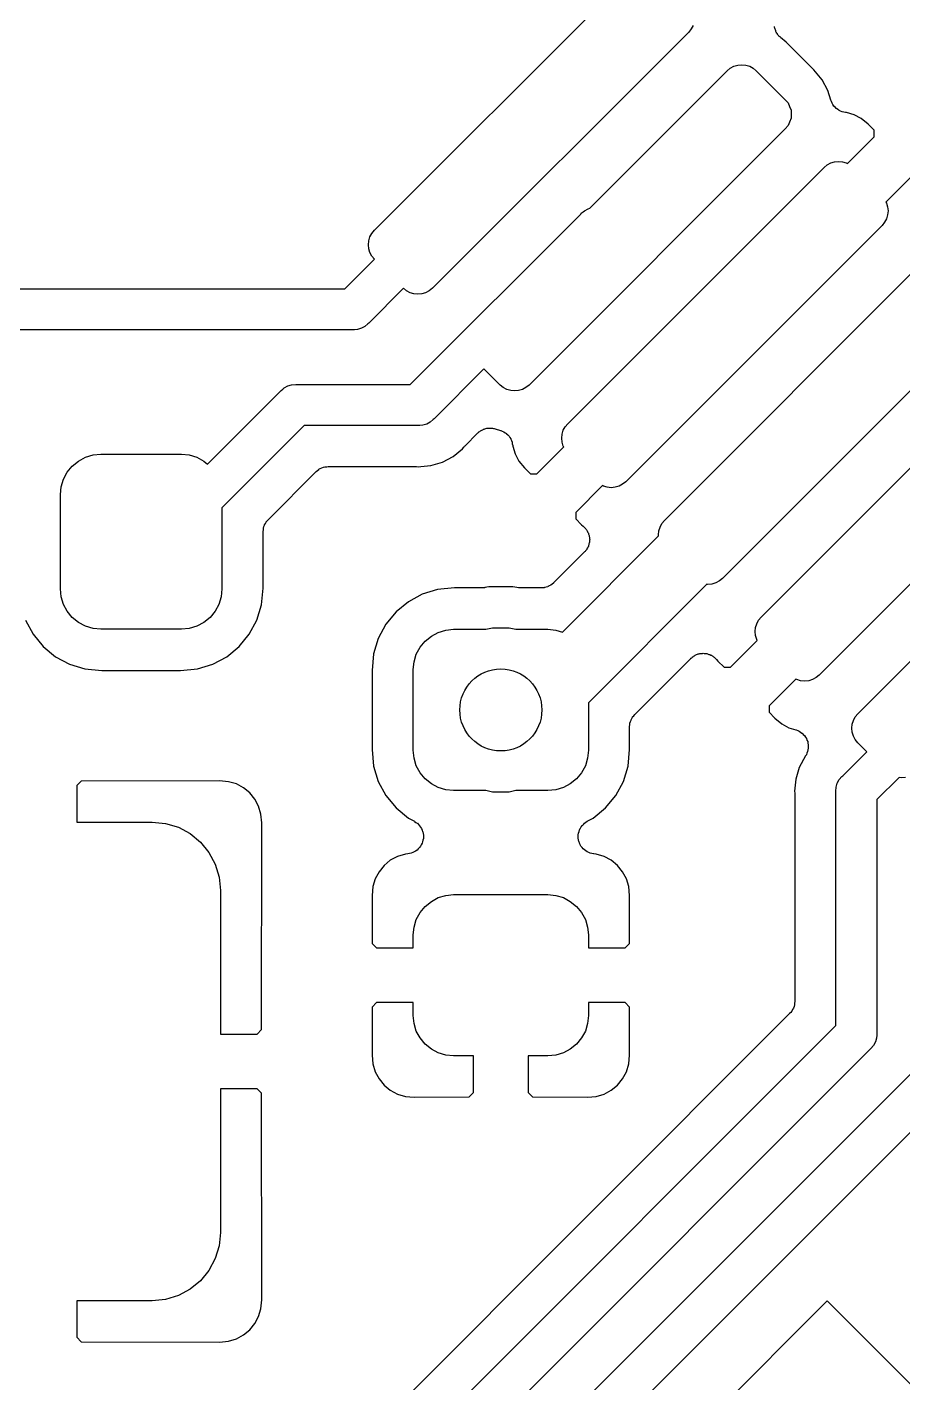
# Model space of a CAD drawing. Extents: x 70 to 232, y -100 to -50.
# Drawn here: x 217.268 to 220.47, y -70.575 to -65.618 of the extents above; entities that cross this region are included whole.
import ezdxf

# ---------------------------------------------------------------- set-up
doc = ezdxf.new("R2010")
doc.units = 0
doc.layers.add('BLACK', color=7, linetype='CONTINUOUS')

msp = doc.modelspace()

# ---------------------------------------------------------------- linework, layer by layer
at = {"layer": 'BLACK', "linetype": 'CONTINUOUS'}
for p, q in [((218.538, -66.3612), (219.475, -65.4243)), ((219.696, -65.625), (219.687, -65.6364)), ((219.703, -65.6121), (219.696, -65.625)), ((220.001, -65.6201), (220.001, -65.6167)), ((220.002, -65.6228), (220.001, -65.6201)), ((220.003, -65.6255), (220.002, -65.6228)), ((220.004, -65.6287), (220.003, -65.6255)), ((220.005, -65.632), (220.004, -65.6287)), ((219.687, -65.6364), (218.75, -66.5733)), ((220.006, -65.6345), (220.005, -65.632)), ((220.007, -65.637), (220.006, -65.6345)), ((220.009, -65.6399), (220.007, -65.637)), ((220.011, -65.6429), (220.009, -65.6399)), ((220.012, -65.6451), (220.011, -65.6429)), ((220.014, -65.6474), (220.012, -65.6451)), ((220.016, -65.6499), (220.014, -65.6474)), ((220.018, -65.6525), (220.016, -65.6499)), ((220.021, -65.6543), (220.018, -65.6525)), ((220.023, -65.6563), (220.021, -65.6543)), ((220.023, -65.6569), (220.023, -65.6563)), ((220.043, -65.6732), (220.023, -65.6569)), ((220.145, -65.7749), (220.043, -65.6732)), ((219.325, -66.2808), (219.828, -65.7778)), ((219.828, -65.7778), (219.839, -65.7685)), ((219.839, -65.7685), (219.852, -65.7616)), ((219.852, -65.7616), (219.866, -65.7573)), ((219.866, -65.7573), (219.881, -65.7559)), ((219.881, -65.7559), (219.896, -65.7573)), ((219.896, -65.7573), (219.91, -65.7616)), ((219.91, -65.7616), (219.923, -65.7685)), ((219.923, -65.7685), (219.934, -65.7778)), ((219.934, -65.7778), (220.04, -65.8839)), ((220.175, -65.8115), (220.145, -65.7749)), ((220.196, -65.8505), (220.175, -65.8115)), ((220.206, -65.8854), (220.196, -65.8505)), ((220.04, -65.8839), (220.05, -65.8952)), ((220.05, -65.8952), (220.056, -65.9082)), ((220.056, -65.9082), (220.061, -65.9223)), ((220.061, -65.9223), (220.062, -65.9369)), ((220.209, -65.8909), (220.206, -65.8854)), ((220.211, -65.8964), (220.209, -65.8909)), ((220.211, -65.8966), (220.211, -65.8964)), ((220.211, -65.8969), (220.211, -65.8966)), ((220.214, -65.9018), (220.211, -65.8969)), ((220.218, -65.9068), (220.214, -65.9018)), ((220.218, -65.907), (220.218, -65.9068)), ((220.218, -65.9072), (220.218, -65.907)), ((220.222, -65.9113), (220.218, -65.9072)), ((220.226, -65.9156), (220.222, -65.9113)), ((220.226, -65.9158), (220.226, -65.9156)), ((220.227, -65.916), (220.226, -65.9158)), ((220.232, -65.9193), (220.227, -65.916)), ((220.236, -65.9226), (220.232, -65.9193)), ((220.237, -65.9227), (220.236, -65.9226)), ((220.237, -65.9229), (220.237, -65.9227)), ((220.242, -65.9252), (220.237, -65.9229)), ((220.248, -65.9275), (220.242, -65.9252)), ((220.248, -65.9276), (220.248, -65.9275)), ((220.248, -65.9277), (220.248, -65.9276)), ((220.254, -65.9288), (220.248, -65.9277)), ((220.26, -65.9301), (220.254, -65.9288)), ((220.056, -65.9656), (220.05, -65.9786)), ((220.061, -65.9515), (220.056, -65.9656)), ((220.062, -65.9369), (220.061, -65.9515)), ((220.261, -65.9302), (220.26, -65.9301)), ((220.264, -65.9305), (220.261, -65.9302)), ((220.261, -65.9302), (220.261, -65.9302)), ((220.261, -65.9302), (220.261, -65.9302)), ((220.261, -65.9302), (220.261, -65.9302)), ((220.292, -65.9391), (220.264, -65.9305)), ((220.318, -65.953), (220.292, -65.9391)), ((220.343, -65.9734), (220.318, -65.953)), ((220.365, -65.9955), (220.343, -65.9734)), ((220.04, -65.9899), (219.103, -66.9269)), ((220.05, -65.9786), (220.04, -65.9899)), ((220.267, -66.1169), (220.365, -66.0191)), ((220.365, -66.0191), (220.365, -65.9955)), ((220.182, -66.1314), (220.193, -66.122)), ((220.193, -66.122), (220.206, -66.1151)), ((220.206, -66.1151), (220.22, -66.1108)), ((220.22, -66.1108), (220.235, -66.1094)), ((220.235, -66.1094), (220.249, -66.1108)), ((220.249, -66.1108), (220.263, -66.1151)), ((220.263, -66.1151), (220.267, -66.1169)), ((219.245, -67.0683), (220.182, -66.1314)), ((220.513, -66.1537), (220.408, -66.2584)), ((220.408, -66.2584), (220.41, -66.2618)), ((220.41, -66.2618), (220.414, -66.2758)), ((220.414, -66.2758), (220.416, -66.2905)), ((218.669, -66.925), (219.292, -66.3019)), ((219.292, -66.3019), (219.294, -66.2991)), ((219.294, -66.2991), (219.301, -66.2939)), ((219.301, -66.2939), (219.306, -66.2897)), ((219.306, -66.2897), (219.319, -66.2827)), ((219.319, -66.2827), (219.325, -66.2808)), ((220.41, -66.3192), (220.403, -66.3321)), ((220.414, -66.3051), (220.41, -66.3192)), ((220.416, -66.2905), (220.414, -66.3051)), ((218.521, -66.3855), (218.528, -66.3725)), ((218.528, -66.3725), (218.538, -66.3612)), ((220.394, -66.3435), (219.457, -67.2804)), ((220.403, -66.3321), (220.394, -66.3435)), ((218.516, -66.4142), (218.517, -66.3996)), ((218.517, -66.4288), (218.516, -66.4142)), ((218.517, -66.3996), (218.521, -66.3855)), ((218.43, -66.575), (218.538, -66.4672)), ((218.521, -66.4429), (218.517, -66.4288)), ((218.528, -66.4559), (218.521, -66.4429)), ((218.538, -66.4672), (218.528, -66.4559)), ((219.598, -67.4218), (220.535, -66.4849)), ((216.404, -66.575), (218.43, -66.575)), ((218.644, -66.5733), (218.517, -66.7004)), ((218.655, -66.5826), (218.644, -66.5733)), ((218.668, -66.5896), (218.655, -66.5826)), ((218.682, -66.5938), (218.668, -66.5896)), ((218.697, -66.5953), (218.682, -66.5938)), ((218.711, -66.5938), (218.697, -66.5953)), ((218.725, -66.5896), (218.711, -66.5938)), ((218.738, -66.5826), (218.725, -66.5896)), ((218.75, -66.5733), (218.738, -66.5826)), ((218.49, -66.7196), (218.476, -66.7239)), ((218.503, -66.7127), (218.49, -66.7196)), ((218.514, -66.7033), (218.503, -66.7127)), ((218.517, -66.7004), (218.514, -66.7033)), ((220.747, -66.6971), (219.81, -67.634)), ((218.457, -66.725), (216.431, -66.725)), ((218.461, -66.7254), (218.457, -66.725)), ((218.465, -66.725), (218.461, -66.7254)), ((218.476, -66.7239), (218.465, -66.725)), ((218.465, -66.725), (218.465, -66.725)), ((218.938, -66.8679), (218.756, -67.0504)), ((218.997, -66.9269), (218.938, -66.8679)), ((219.952, -67.7754), (220.889, -66.8385)), ((217.928, -67.216), (218.194, -66.9496)), ((218.194, -66.9496), (218.197, -66.9467)), ((218.197, -66.9467), (218.203, -66.9417)), ((218.203, -66.9417), (218.208, -66.9373)), ((218.208, -66.9373), (218.221, -66.9304)), ((218.221, -66.9304), (218.235, -66.9261)), ((218.235, -66.9261), (218.25, -66.9246)), ((218.25, -66.9246), (218.254, -66.925)), ((218.254, -66.925), (218.669, -66.925)), ((219.009, -66.9362), (218.997, -66.9269)), ((219.022, -66.9431), (219.009, -66.9362)), ((219.036, -66.9474), (219.022, -66.9431)), ((219.05, -66.9488), (219.036, -66.9474)), ((219.065, -66.9474), (219.05, -66.9488)), ((219.079, -66.9431), (219.065, -66.9474)), ((219.092, -66.9362), (219.079, -66.9431)), ((219.103, -66.9269), (219.092, -66.9362)), ((218.742, -67.0627), (218.729, -67.0696)), ((218.753, -67.0533), (218.742, -67.0627)), ((218.756, -67.0504), (218.753, -67.0533)), ((219.235, -67.0797), (219.245, -67.0683)), ((221.101, -67.0506), (220.164, -67.9875)), ((218.281, -67.075), (217.98, -67.3761)), ((218.696, -67.075), (218.281, -67.075)), ((218.7, -67.0754), (218.696, -67.075)), ((218.704, -67.075), (218.7, -67.0754)), ((218.715, -67.0739), (218.704, -67.075)), ((218.704, -67.075), (218.704, -67.075)), ((218.729, -67.0696), (218.715, -67.0739)), ((218.869, -67.1491), (218.915, -67.1028)), ((218.915, -67.1028), (218.916, -67.1021)), ((218.916, -67.1021), (218.918, -67.1004)), ((218.918, -67.1004), (218.92, -67.0984)), ((218.92, -67.0984), (218.923, -67.0965)), ((218.923, -67.0965), (218.926, -67.0944)), ((218.926, -67.0944), (218.928, -67.0931)), ((218.928, -67.0931), (218.931, -67.0916)), ((218.931, -67.0916), (218.934, -67.0903)), ((218.934, -67.0903), (218.937, -67.0887)), ((218.937, -67.0887), (218.939, -67.0879)), ((218.939, -67.0879), (218.942, -67.0868)), ((218.942, -67.0868), (218.945, -67.0862)), ((218.945, -67.0862), (218.949, -67.0852)), ((218.949, -67.0852), (218.951, -67.085)), ((218.951, -67.085), (218.954, -67.0845)), ((218.954, -67.0845), (218.958, -67.0845)), ((218.958, -67.0845), (218.961, -67.0842)), ((218.961, -67.0842), (218.964, -67.0845)), ((218.964, -67.0845), (218.967, -67.0845)), ((218.967, -67.0845), (218.97, -67.0851)), ((218.97, -67.0851), (218.973, -67.0855)), ((218.973, -67.0855), (218.976, -67.0863)), ((218.976, -67.0863), (218.979, -67.0869)), ((218.979, -67.0869), (218.999, -67.093)), ((218.999, -67.093), (218.999, -67.0931)), ((218.999, -67.0931), (218.999, -67.0931)), ((218.999, -67.0931), (218.999, -67.0931)), ((218.999, -67.0931), (219, -67.0932)), ((219, -67.0932), (219.005, -67.0956)), ((219.005, -67.0956), (219.011, -67.0979)), ((219.011, -67.0979), (219.011, -67.098)), ((219.011, -67.098), (219.011, -67.0981)), ((219.011, -67.0981), (219.016, -67.1015)), ((219.016, -67.1015), (219.021, -67.1048)), ((219.021, -67.1048), (219.021, -67.105)), ((219.021, -67.105), (219.021, -67.1051)), ((219.021, -67.1051), (219.025, -67.1094)), ((219.025, -67.1094), (219.03, -67.1136)), ((219.03, -67.1136), (219.03, -67.1138)), ((219.03, -67.1138), (219.03, -67.114)), ((219.03, -67.114), (219.033, -67.119)), ((219.223, -67.1213), (219.224, -67.1067)), ((219.224, -67.1067), (219.228, -67.0926)), ((219.228, -67.0926), (219.235, -67.0797)), ((218.826, -67.188), (218.86, -67.1599)), ((218.86, -67.1599), (218.865, -67.1537)), ((218.865, -67.1537), (218.866, -67.153)), ((218.866, -67.153), (218.867, -67.1511)), ((218.867, -67.1511), (218.869, -67.1491)), ((219.033, -67.119), (219.036, -67.1239)), ((219.036, -67.1239), (219.036, -67.1241)), ((219.036, -67.1241), (219.037, -67.1244)), ((219.037, -67.1244), (219.039, -67.1298)), ((219.039, -67.1298), (219.041, -67.1353)), ((219.041, -67.1353), (219.041, -67.1356)), ((219.041, -67.1356), (219.041, -67.1359)), ((219.041, -67.1359), (219.042, -67.1417)), ((219.042, -67.1417), (219.044, -67.1475)), ((219.044, -67.1475), (219.044, -67.1507)), ((219.044, -67.1507), (219.052, -67.179)), ((219.132, -67.2513), (219.23, -67.1534)), ((219.224, -67.136), (219.223, -67.1213)), ((219.228, -67.15), (219.224, -67.136)), ((219.23, -67.1534), (219.228, -67.15)), ((217.433, -67.2232), (217.456, -67.2049)), ((217.456, -67.2049), (217.481, -67.1912)), ((217.481, -67.1912), (217.509, -67.1828)), ((217.509, -67.1828), (217.537, -67.18)), ((217.537, -67.18), (217.832, -67.18)), ((217.832, -67.18), (217.861, -67.1828)), ((217.861, -67.1828), (217.889, -67.1912)), ((217.889, -67.1912), (217.914, -67.2049)), ((217.914, -67.2049), (217.928, -67.216)), ((218.744, -67.2217), (218.787, -67.2089)), ((218.787, -67.2089), (218.826, -67.188)), ((219.052, -67.179), (219.066, -67.2051)), ((219.066, -67.2051), (219.087, -67.2299)), ((220.305, -68.1289), (221.242, -67.192)), ((217.401, -67.2711), (217.415, -67.2456)), ((217.415, -67.2456), (217.433, -67.2232)), ((218.15, -67.4186), (218.325, -67.2436)), ((218.325, -67.243), (218.33, -67.2393)), ((218.325, -67.2434), (218.325, -67.243)), ((218.325, -67.2435), (218.325, -67.2434)), ((218.325, -67.2434), (218.325, -67.2434)), ((218.325, -67.2436), (218.325, -67.2435)), ((218.33, -67.2393), (218.334, -67.2356)), ((218.334, -67.2356), (218.335, -67.2355)), ((218.335, -67.2352), (218.34, -67.2326)), ((218.335, -67.2355), (218.335, -67.2352)), ((218.34, -67.2326), (218.345, -67.2298)), ((218.345, -67.2298), (218.346, -67.2297)), ((218.346, -67.2295), (218.352, -67.2279)), ((218.346, -67.2297), (218.346, -67.2295)), ((218.352, -67.2279), (218.357, -67.2262)), ((218.357, -67.2262), (218.358, -67.2262)), ((218.358, -67.2261), (218.364, -67.2256)), ((218.358, -67.2262), (218.358, -67.2261)), ((218.364, -67.2256), (218.369, -67.225)), ((218.369, -67.225), (218.686, -67.225)), ((218.686, -67.225), (218.687, -67.225)), ((218.687, -67.225), (218.689, -67.2253)), ((218.689, -67.2253), (218.692, -67.2253)), ((218.692, -67.2253), (218.7, -67.2261)), ((218.7, -67.2261), (218.708, -67.2253)), ((218.708, -67.2253), (218.744, -67.2217)), ((218.708, -67.2253), (218.708, -67.2253)), ((219.087, -67.2299), (219.109, -67.2513)), ((219.109, -67.2513), (219.132, -67.2513)), ((217.39, -67.3275), (217.393, -67.2987)), ((217.393, -67.2987), (217.401, -67.2711)), ((219.372, -67.2949), (219.274, -67.3927)), ((219.375, -67.2967), (219.372, -67.2949)), ((219.389, -67.3009), (219.375, -67.2967)), ((219.404, -67.3024), (219.389, -67.3009)), ((219.418, -67.3009), (219.404, -67.3024)), ((219.433, -67.2967), (219.418, -67.3009)), ((219.445, -67.2897), (219.433, -67.2967)), ((219.457, -67.2804), (219.445, -67.2897)), ((217.39, -67.6725), (217.39, -67.3275)), ((217.98, -67.3761), (217.98, -67.6725)), ((219.274, -67.3927), (219.274, -67.4162)), ((218.131, -67.4626), (218.132, -67.4568)), ((218.131, -67.4632), (218.131, -67.4626)), ((218.131, -67.4633), (218.131, -67.4632)), ((218.131, -67.4632), (218.131, -67.4632)), ((218.131, -67.4635), (218.131, -67.4633)), ((218.131, -67.6694), (218.131, -67.4635)), ((218.132, -67.4503), (218.134, -67.4447)), ((218.132, -67.4506), (218.132, -67.4503)), ((218.132, -67.4509), (218.132, -67.4506)), ((218.132, -67.4568), (218.132, -67.4509)), ((218.134, -67.4447), (218.136, -67.4391)), ((218.136, -67.4385), (218.139, -67.4334)), ((218.136, -67.4388), (218.136, -67.4385)), ((218.136, -67.4391), (218.136, -67.4388)), ((218.139, -67.4334), (218.142, -67.4281)), ((218.142, -67.4276), (218.146, -67.4231)), ((218.142, -67.4279), (218.142, -67.4276)), ((218.142, -67.4281), (218.142, -67.4279)), ((218.146, -67.4231), (218.15, -67.4186)), ((219.274, -67.4162), (219.295, -67.4384)), ((219.295, -67.4384), (219.301, -67.4434)), ((219.301, -67.4434), (219.302, -67.444)), ((219.302, -67.444), (219.304, -67.446)), ((219.304, -67.446), (219.306, -67.4479)), ((219.306, -67.4479), (219.308, -67.4505)), ((219.308, -67.4505), (219.311, -67.4528)), ((219.311, -67.4528), (219.312, -67.4553)), ((219.312, -67.4553), (219.314, -67.4575)), ((219.314, -67.4575), (219.316, -67.4605)), ((219.316, -67.4605), (219.317, -67.4632)), ((219.317, -67.4632), (219.318, -67.4659)), ((219.576, -67.4749), (219.578, -67.4602)), ((219.578, -67.4602), (219.582, -67.4462)), ((219.582, -67.4462), (219.589, -67.4332)), ((219.589, -67.4332), (219.598, -67.4218)), ((219.225, -67.8301), (219.577, -67.4788)), ((219.318, -67.4659), (219.32, -67.4685)), ((219.32, -67.4685), (219.321, -67.4717)), ((219.321, -67.5141), (219.32, -67.5169)), ((219.321, -67.4717), (219.322, -67.4747)), ((219.322, -67.5114), (219.321, -67.5141)), ((219.322, -67.4747), (219.323, -67.4776)), ((219.323, -67.505), (219.322, -67.5082)), ((219.322, -67.5082), (219.322, -67.5114)), ((219.323, -67.4776), (219.323, -67.4804)), ((219.323, -67.4804), (219.324, -67.4837)), ((219.324, -67.5021), (219.323, -67.505)), ((219.324, -67.4837), (219.324, -67.4869)), ((219.324, -67.4869), (219.324, -67.4898)), ((219.324, -67.4898), (219.325, -67.4927)), ((219.325, -67.4927), (219.324, -67.496)), ((219.324, -67.496), (219.324, -67.4993)), ((219.324, -67.4993), (219.324, -67.5021)), ((219.577, -67.4788), (219.576, -67.4749)), ((219.306, -67.5374), (219.193, -67.6504)), ((219.308, -67.5351), (219.306, -67.5374)), ((219.31, -67.5331), (219.308, -67.5351)), ((219.312, -67.5304), (219.31, -67.5331)), ((219.314, -67.5278), (219.312, -67.5304)), ((219.315, -67.5252), (219.314, -67.5278)), ((219.317, -67.5229), (219.315, -67.5252)), ((219.318, -67.5198), (219.317, -67.5229)), ((219.32, -67.5169), (219.318, -67.5198)), ((219.177, -67.6614), (219.172, -67.6642)), ((219.183, -67.6587), (219.177, -67.6614)), ((219.188, -67.6547), (219.183, -67.6584)), ((219.183, -67.6584), (219.183, -67.6585)), ((219.183, -67.6585), (219.183, -67.6587)), ((219.192, -67.651), (219.188, -67.6547)), ((219.193, -67.6505), (219.192, -67.651)), ((219.193, -67.6504), (219.193, -67.6505)), ((219.193, -67.6505), (219.193, -67.6505)), ((219.193, -67.6505), (219.193, -67.6505)), ((219.753, -67.6556), (219.32, -68.089)), ((219.757, -67.6559), (219.753, -67.6556)), ((219.772, -67.6545), (219.757, -67.6559)), ((219.786, -67.6502), (219.772, -67.6545)), ((219.799, -67.6433), (219.786, -67.6502)), ((219.81, -67.634), (219.799, -67.6433)), ((217.393, -67.7013), (217.39, -67.6725)), ((217.401, -67.7289), (217.393, -67.7013)), ((217.977, -67.7013), (217.969, -67.7289)), ((217.98, -67.6725), (217.977, -67.7013)), ((218.125, -67.7307), (218.131, -67.6694)), ((218.713, -67.692), (218.662, -67.7195)), ((218.769, -67.675), (218.713, -67.692)), ((218.831, -67.669), (218.769, -67.675)), ((218.929, -67.669), (218.831, -67.669)), ((218.935, -67.6684), (218.929, -67.669)), ((218.941, -67.6679), (218.935, -67.6684)), ((218.942, -67.6678), (218.941, -67.6679)), ((218.956, -67.665), (218.942, -67.6677)), ((218.942, -67.6677), (218.942, -67.6678)), ((218.942, -67.6678), (218.942, -67.6678)), ((218.942, -67.6678), (218.942, -67.6678)), ((219.044, -67.665), (218.956, -67.665)), ((219.058, -67.6677), (219.044, -67.665)), ((219.064, -67.6683), (219.058, -67.6677)), ((219.07, -67.669), (219.064, -67.6683)), ((219.148, -67.669), (219.07, -67.669)), ((219.07, -67.669), (219.07, -67.669)), ((219.154, -67.6684), (219.148, -67.669)), ((219.16, -67.6679), (219.154, -67.6684)), ((219.166, -67.6661), (219.16, -67.6678)), ((219.16, -67.6678), (219.16, -67.6678)), ((219.16, -67.6678), (219.16, -67.6679)), ((219.172, -67.6644), (219.166, -67.6661)), ((219.172, -67.6642), (219.172, -67.6643)), ((219.172, -67.6643), (219.172, -67.6644)), ((217.415, -67.7544), (217.401, -67.7289)), ((217.433, -67.7768), (217.415, -67.7544)), ((217.955, -67.7544), (217.937, -67.7768)), ((217.969, -67.7289), (217.955, -67.7544)), ((218.108, -67.7866), (218.125, -67.7307)), ((218.617, -67.7566), (218.58, -67.8018)), ((218.662, -67.7195), (218.617, -67.7566)), ((217.262, -67.7866), (217.29, -67.8382)), ((217.456, -67.7951), (217.433, -67.7768)), ((217.481, -67.8088), (217.456, -67.7951)), ((217.509, -67.8172), (217.481, -67.8088)), ((217.889, -67.8088), (217.861, -67.8172)), ((217.914, -67.7951), (217.889, -67.8088)), ((217.937, -67.7768), (217.914, -67.7951)), ((218.08, -67.8382), (218.108, -67.7866)), ((218.58, -67.8018), (218.552, -67.8534)), ((219.931, -67.8138), (219.936, -67.7997)), ((219.936, -67.7997), (219.942, -67.7868)), ((219.942, -67.7868), (219.952, -67.7754)), ((217.29, -67.8382), (217.327, -67.8834)), ((217.537, -67.82), (217.509, -67.8172)), ((217.832, -67.82), (217.537, -67.82)), ((217.861, -67.8172), (217.832, -67.82)), ((218.043, -67.8834), (218.08, -67.8382)), ((218.552, -67.8534), (218.535, -67.9093)), ((218.723, -67.8632), (218.746, -67.8449)), ((218.746, -67.8449), (218.771, -67.8312)), ((218.771, -67.8312), (218.799, -67.8228)), ((218.799, -67.8228), (218.827, -67.82)), ((218.827, -67.82), (218.945, -67.82)), ((218.945, -67.82), (218.97, -67.815)), ((218.97, -67.815), (219.03, -67.815)), ((219.03, -67.815), (219.055, -67.82)), ((219.055, -67.82), (219.172, -67.82)), ((219.172, -67.82), (219.201, -67.8228)), ((219.201, -67.8228), (219.225, -67.8301)), ((219.84, -67.9584), (219.937, -67.8605)), ((219.93, -67.8284), (219.931, -67.8138)), ((219.931, -67.8431), (219.93, -67.8284)), ((219.936, -67.8571), (219.931, -67.8431)), ((219.937, -67.8605), (219.936, -67.8571)), ((217.327, -67.8834), (217.372, -67.9205)), ((217.998, -67.9205), (218.043, -67.8834)), ((218.535, -67.9093), (218.529, -67.9706)), ((218.683, -67.9387), (218.691, -67.9111)), ((218.691, -67.9111), (218.705, -67.8856)), ((218.705, -67.8856), (218.723, -67.8632)), ((219.716, -67.9122), (219.719, -67.9114)), ((219.719, -67.9114), (219.722, -67.9103)), ((219.722, -67.9103), (219.725, -67.9097)), ((219.725, -67.9097), (219.728, -67.9088)), ((219.728, -67.9088), (219.731, -67.9085)), ((219.731, -67.9085), (219.734, -67.908)), ((219.734, -67.908), (219.737, -67.908)), ((219.737, -67.908), (219.74, -67.9077)), ((219.74, -67.9077), (219.743, -67.908)), ((219.743, -67.908), (219.746, -67.908)), ((219.746, -67.908), (219.749, -67.9087)), ((219.749, -67.9087), (219.753, -67.909)), ((219.753, -67.909), (219.756, -67.9099)), ((219.756, -67.9099), (219.758, -67.9105)), ((219.758, -67.9105), (219.761, -67.9117)), ((217.372, -67.9205), (217.423, -67.948)), ((217.423, -67.948), (217.479, -67.965)), ((217.891, -67.965), (217.947, -67.948)), ((217.947, -67.948), (217.998, -67.9205)), ((218.68, -67.9675), (218.683, -67.9387)), ((219.49, -68.1315), (219.695, -67.9263)), ((219.695, -67.9257), (219.698, -67.9239)), ((219.695, -67.9263), (219.695, -67.9257)), ((219.698, -67.9239), (219.7, -67.9218)), ((219.7, -67.9218), (219.703, -67.92)), ((219.703, -67.92), (219.705, -67.9179)), ((219.705, -67.9179), (219.708, -67.9166)), ((219.708, -67.9166), (219.71, -67.915)), ((219.71, -67.915), (219.713, -67.9138)), ((219.713, -67.9138), (219.716, -67.9122)), ((219.761, -67.9117), (219.765, -67.9127)), ((219.765, -67.9127), (219.767, -67.9141)), ((219.767, -67.9141), (219.77, -67.9152)), ((219.77, -67.9152), (219.773, -67.9171)), ((219.773, -67.9171), (219.775, -67.9187)), ((219.775, -67.9187), (219.778, -67.9205)), ((219.778, -67.9205), (219.78, -67.9221)), ((219.78, -67.9221), (219.782, -67.9245)), ((219.782, -67.9245), (219.785, -67.9266)), ((219.785, -67.9266), (219.787, -67.9289)), ((219.787, -67.9289), (219.789, -67.9309)), ((219.789, -67.9309), (219.794, -67.937)), ((219.794, -67.937), (219.816, -67.9584)), ((219.816, -67.9584), (219.84, -67.9584)), ((217.479, -67.965), (217.541, -67.971)), ((217.541, -67.971), (217.829, -67.971)), ((217.829, -67.971), (217.891, -67.965)), ((218.529, -67.9706), (218.529, -68.2594)), ((218.68, -68.2625), (218.68, -67.9675)), ((220.079, -68.002), (219.981, -68.0998)), ((220.082, -68.0038), (220.079, -68.002)), ((220.096, -68.0081), (220.082, -68.0038)), ((220.111, -68.0095), (220.096, -68.0081)), ((220.126, -68.0081), (220.111, -68.0095)), ((220.14, -68.0038), (220.126, -68.0081)), ((220.153, -67.9969), (220.14, -68.0038)), ((220.164, -67.9875), (220.153, -67.9969)), ((219.32, -68.089), (219.32, -68.2625)), ((219.981, -68.0998), (219.981, -68.1233)), ((219.472, -68.1632), (219.474, -68.1576)), ((219.474, -68.1576), (219.476, -68.152)), ((219.476, -68.1514), (219.479, -68.1463)), ((219.476, -68.1517), (219.476, -68.1514)), ((219.476, -68.152), (219.476, -68.1517)), ((219.479, -68.1463), (219.482, -68.1411)), ((219.482, -68.1405), (219.486, -68.136)), ((219.482, -68.1408), (219.482, -68.1405)), ((219.482, -68.1411), (219.482, -68.1408)), ((219.486, -68.136), (219.49, -68.1315)), ((219.981, -68.1233), (220.002, -68.1455)), ((220.002, -68.1455), (220.027, -68.1659)), ((220.285, -68.1673), (220.289, -68.1533)), ((220.289, -68.1533), (220.296, -68.1403)), ((220.296, -68.1403), (220.305, -68.1289)), ((219.471, -68.1755), (219.472, -68.1697)), ((219.471, -68.1762), (219.471, -68.1755)), ((219.471, -68.1764), (219.471, -68.1762)), ((219.471, -68.1762), (219.471, -68.1762)), ((219.471, -68.1762), (219.471, -68.1762)), ((219.471, -68.2594), (219.471, -68.1764)), ((219.472, -68.1635), (219.472, -68.1632)), ((219.472, -68.1639), (219.472, -68.1635)), ((219.472, -68.1697), (219.472, -68.1639)), ((220.027, -68.1659), (220.053, -68.1798)), ((220.053, -68.1798), (220.079, -68.1877)), ((220.079, -68.1877), (220.08, -68.1878)), ((220.08, -68.1878), (220.08, -68.1878)), ((220.08, -68.1878), (220.08, -68.1878)), ((220.08, -68.1878), (220.08, -68.1879)), ((220.08, -68.1879), (220.086, -68.1903)), ((220.086, -68.1903), (220.091, -68.1927)), ((220.091, -68.1927), (220.091, -68.1928)), ((220.091, -68.1928), (220.091, -68.1928)), ((220.091, -68.1928), (220.096, -68.1962)), ((220.096, -68.1962), (220.101, -68.1996)), ((220.101, -68.1996), (220.101, -68.1997)), ((220.101, -68.1997), (220.102, -68.1998)), ((220.102, -68.1998), (220.106, -68.2042)), ((220.106, -68.2042), (220.11, -68.2084)), ((220.11, -68.2084), (220.11, -68.2086)), ((220.11, -68.2086), (220.11, -68.2087)), ((220.11, -68.2087), (220.114, -68.2139)), ((220.283, -68.182), (220.285, -68.1673)), ((220.285, -68.1966), (220.283, -68.182)), ((220.289, -68.2107), (220.285, -68.1966)), ((220.114, -68.2139), (220.117, -68.2188)), ((220.117, -68.2188), (220.117, -68.2189)), ((220.117, -68.2189), (220.117, -68.2191)), ((220.117, -68.2191), (220.119, -68.2249)), ((220.119, -68.2249), (220.122, -68.2303)), ((220.122, -68.2303), (220.122, -68.2304)), ((220.122, -68.2304), (220.122, -68.2306)), ((220.122, -68.2306), (220.123, -68.2367)), ((220.123, -68.2367), (220.124, -68.2424)), ((220.124, -68.2552), (220.123, -68.2612)), ((220.124, -68.2424), (220.124, -68.2426)), ((220.124, -68.2426), (220.124, -68.2428)), ((220.124, -68.2428), (220.124, -68.249)), ((220.124, -68.249), (220.124, -68.2548)), ((220.124, -68.2548), (220.124, -68.255)), ((220.124, -68.255), (220.124, -68.2552)), ((220.296, -68.2236), (220.289, -68.2107)), ((220.305, -68.235), (220.296, -68.2236)), ((220.338, -68.2676), (220.305, -68.235)), ((218.529, -68.2594), (218.535, -68.3207)), ((218.683, -68.2913), (218.68, -68.2625)), ((218.691, -68.3189), (218.683, -68.2913)), ((219.317, -68.2913), (219.309, -68.3189)), ((219.32, -68.2625), (219.317, -68.2913)), ((219.465, -68.3207), (219.471, -68.2594)), ((220.114, -68.283), (220.091, -68.3251)), ((220.117, -68.2787), (220.114, -68.283)), ((220.119, -68.2728), (220.117, -68.2784)), ((220.117, -68.2784), (220.117, -68.2786)), ((220.117, -68.2786), (220.117, -68.2787)), ((220.121, -68.2673), (220.119, -68.2728)), ((220.123, -68.2612), (220.121, -68.267)), ((220.121, -68.267), (220.121, -68.2671)), ((220.121, -68.2671), (220.121, -68.2673)), ((220.25, -68.356), (220.338, -68.2676)), ((218.535, -68.3207), (218.552, -68.3766)), ((218.705, -68.3444), (218.691, -68.3189)), ((218.723, -68.3668), (218.705, -68.3444)), ((219.295, -68.3444), (219.277, -68.3668)), ((219.309, -68.3189), (219.295, -68.3444)), ((219.448, -68.3766), (219.465, -68.3207)), ((220.091, -68.3251), (220.078, -68.3675)), ((220.247, -68.3583), (220.25, -68.356)), ((217.466, -68.3749), (217.45, -68.3912)), ((217.45, -68.3912), (217.45, -68.525)), ((217.972, -68.374), (217.466, -68.3749)), ((218.004, -68.3772), (217.972, -68.374)), ((218.033, -68.3857), (218.004, -68.3772)), ((218.059, -68.3997), (218.033, -68.3857)), ((218.082, -68.4184), (218.059, -68.3997)), ((218.552, -68.3766), (218.58, -68.4282)), ((218.746, -68.3851), (218.723, -68.3668)), ((218.771, -68.3988), (218.746, -68.3851)), ((218.799, -68.4072), (218.771, -68.3988)), ((218.827, -68.41), (218.799, -68.4072)), ((219.201, -68.4072), (219.172, -68.41)), ((219.229, -68.3988), (219.201, -68.4072)), ((219.254, -68.3851), (219.229, -68.3988)), ((219.277, -68.3668), (219.254, -68.3851)), ((219.42, -68.4282), (219.448, -68.3766)), ((220.078, -68.3675), (220.074, -68.4116)), ((220.225, -68.4116), (220.226, -68.3969)), ((220.226, -68.3969), (220.23, -68.3828)), ((220.23, -68.3828), (220.237, -68.3697)), ((220.237, -68.3697), (220.247, -68.3583)), ((220.456, -68.3622), (220.375, -68.4427)), ((220.464, -68.363), (220.456, -68.3622)), ((220.479, -68.3616), (220.464, -68.363)), ((218.1, -68.4413), (218.082, -68.4184)), ((218.114, -68.4673), (218.1, -68.4413)), ((218.58, -68.4282), (218.617, -68.4734)), ((218.945, -68.41), (218.827, -68.41)), ((218.97, -68.415), (218.945, -68.41)), ((219.03, -68.415), (218.97, -68.415)), ((219.055, -68.41), (219.03, -68.415)), ((219.172, -68.41), (219.055, -68.41)), ((219.383, -68.4734), (219.42, -68.4282)), ((220.074, -68.4116), (220.075, -68.4196)), ((220.075, -68.4196), (220.075, -68.4204)), ((220.075, -68.4204), (220.075, -68.4231)), ((220.075, -68.4231), (220.075, -68.4258)), ((220.075, -68.4258), (220.075, -69.1805)), ((220.225, -68.4153), (220.225, -68.4116)), ((220.225, -69.2689), (220.225, -68.4153)), ((220.375, -68.4427), (220.375, -69.2963)), ((218.123, -68.4956), (218.114, -68.4673)), ((218.126, -68.5281), (218.123, -68.4956)), ((218.617, -68.4734), (218.662, -68.5105)), ((219.338, -68.5105), (219.383, -68.4734)), ((217.45, -68.525), (217.725, -68.525)), ((217.725, -68.525), (217.774, -68.5298)), ((217.774, -68.5298), (217.821, -68.544)), ((217.821, -68.544), (217.864, -68.5671)), ((218.125, -69.2838), (218.126, -68.5281)), ((218.662, -68.5105), (218.684, -68.5221)), ((218.684, -68.5221), (218.684, -68.5224)), ((218.684, -68.5224), (218.684, -68.5224)), ((218.684, -68.5224), (218.684, -68.5224)), ((218.684, -68.5224), (218.684, -68.5225)), ((218.684, -68.5225), (218.689, -68.5259)), ((218.689, -68.5259), (218.694, -68.5294)), ((218.694, -68.5294), (218.694, -68.5295)), ((218.694, -68.5295), (218.695, -68.5295)), ((218.695, -68.5295), (218.699, -68.5336)), ((218.699, -68.5336), (218.703, -68.5383)), ((218.703, -68.5383), (218.703, -68.5383)), ((218.703, -68.5383), (218.703, -68.5384)), ((218.703, -68.5384), (218.706, -68.5432)), ((218.706, -68.5432), (218.71, -68.5486)), ((218.71, -68.5486), (218.71, -68.5487)), ((218.71, -68.5487), (218.71, -68.5488)), ((218.71, -68.5488), (218.712, -68.5546)), ((218.712, -68.5546), (218.714, -68.5601)), ((219.286, -68.5593), (219.288, -68.5535)), ((219.288, -68.5535), (219.29, -68.548)), ((219.29, -68.548), (219.291, -68.5479)), ((219.291, -68.5478), (219.294, -68.5429)), ((219.291, -68.5479), (219.291, -68.5478)), ((219.294, -68.5429), (219.297, -68.5377)), ((219.297, -68.5377), (219.297, -68.5376)), ((219.297, -68.5376), (219.298, -68.5376)), ((219.298, -68.5376), (219.302, -68.5334)), ((219.302, -68.5334), (219.306, -68.5289)), ((219.306, -68.5288), (219.311, -68.5255)), ((219.306, -68.5289), (219.306, -68.5288)), ((219.306, -68.5289), (219.306, -68.5289)), ((219.311, -68.5255), (219.316, -68.5221)), ((219.316, -68.5221), (219.338, -68.5105)), ((217.864, -68.5671), (217.902, -68.5982)), ((217.902, -68.5982), (217.933, -68.6361)), ((218.712, -68.6026), (218.709, -68.6082)), ((218.714, -68.597), (218.712, -68.6026)), ((218.714, -68.5601), (218.715, -68.5602)), ((218.715, -68.5909), (218.714, -68.5968)), ((218.714, -68.5968), (218.714, -68.5969)), ((218.714, -68.5969), (218.714, -68.597)), ((218.715, -68.5602), (218.715, -68.5603)), ((218.715, -68.5603), (218.716, -68.5666)), ((218.717, -68.5848), (218.715, -68.5909)), ((218.716, -68.5666), (218.717, -68.5723)), ((218.717, -68.5723), (218.717, -68.5724)), ((218.717, -68.5724), (218.717, -68.5725)), ((218.717, -68.5725), (218.717, -68.5789)), ((218.717, -68.5789), (218.717, -68.5847)), ((218.717, -68.5847), (218.717, -68.5848)), ((218.717, -68.5848), (218.717, -68.5848)), ((219.283, -68.5714), (219.284, -68.5655)), ((219.283, -68.5715), (219.283, -68.5714)), ((219.283, -68.5716), (219.283, -68.5715)), ((219.283, -68.5774), (219.283, -68.5716)), ((219.283, -68.5838), (219.283, -68.5774)), ((219.283, -68.5839), (219.283, -68.5838)), ((219.283, -68.584), (219.283, -68.5839)), ((219.284, -68.5897), (219.283, -68.584)), ((219.284, -68.5655), (219.286, -68.5594)), ((219.285, -68.596), (219.284, -68.5897)), ((219.286, -68.5961), (219.285, -68.596)), ((219.286, -68.5594), (219.286, -68.5593)), ((219.286, -68.5594), (219.286, -68.5594)), ((219.288, -68.6017), (219.286, -68.5961)), ((219.286, -68.5961), (219.286, -68.5961)), ((219.29, -68.6075), (219.288, -68.6017)), ((217.933, -68.6361), (217.956, -68.6793)), ((218.622, -68.6507), (218.596, -68.6647)), ((218.651, -68.6422), (218.622, -68.6507)), ((218.66, -68.6413), (218.651, -68.6422)), ((218.666, -68.6401), (218.66, -68.6413)), ((218.672, -68.6389), (218.666, -68.6401)), ((218.678, -68.6365), (218.672, -68.6389)), ((218.672, -68.6389), (218.672, -68.6389)), ((218.672, -68.6389), (218.672, -68.6389)), ((218.683, -68.6342), (218.678, -68.6365)), ((218.688, -68.6309), (218.683, -68.6341)), ((218.683, -68.6341), (218.683, -68.6342)), ((218.683, -68.6342), (218.683, -68.6342)), ((218.694, -68.6274), (218.688, -68.6309)), ((218.698, -68.623), (218.694, -68.6273)), ((218.694, -68.6273), (218.694, -68.6273)), ((218.694, -68.6273), (218.694, -68.6274)), ((218.702, -68.6187), (218.698, -68.623)), ((218.703, -68.6185), (218.702, -68.6186)), ((218.702, -68.6186), (218.702, -68.6187)), ((218.706, -68.6134), (218.703, -68.6185)), ((218.709, -68.6084), (218.706, -68.6134)), ((218.709, -68.6082), (218.709, -68.6083)), ((218.709, -68.6083), (218.709, -68.6084)), ((219.29, -68.6076), (219.29, -68.6075)), ((219.29, -68.6075), (219.29, -68.6075)), ((219.293, -68.6126), (219.29, -68.6076)), ((219.297, -68.6178), (219.293, -68.6126)), ((219.297, -68.6179), (219.297, -68.6178)), ((219.297, -68.618), (219.297, -68.6179)), ((219.301, -68.6222), (219.297, -68.618)), ((219.306, -68.6267), (219.301, -68.6222)), ((219.306, -68.6268), (219.306, -68.6267)), ((219.306, -68.6267), (219.306, -68.6267)), ((219.311, -68.6304), (219.306, -68.6268)), ((219.316, -68.6337), (219.311, -68.6304)), ((219.316, -68.6338), (219.316, -68.6337)), ((219.316, -68.6337), (219.316, -68.6337)), ((219.322, -68.6363), (219.316, -68.6338)), ((219.327, -68.6386), (219.322, -68.6363)), ((219.333, -68.6399), (219.327, -68.6386)), ((219.327, -68.6386), (219.327, -68.6386)), ((219.327, -68.6386), (219.327, -68.6386)), ((219.339, -68.6412), (219.333, -68.6399)), ((219.34, -68.6413), (219.339, -68.6412)), ((219.339, -68.6412), (219.339, -68.6412)), ((219.339, -68.6412), (219.339, -68.6412)), ((219.339, -68.6412), (219.339, -68.6412)), ((219.349, -68.6422), (219.34, -68.6413)), ((219.378, -68.6507), (219.349, -68.6422)), ((219.404, -68.6647), (219.378, -68.6507)), ((217.956, -68.6793), (217.97, -68.7262)), ((218.573, -68.6834), (218.555, -68.7063)), ((218.596, -68.6647), (218.573, -68.6834)), ((219.427, -68.6834), (219.404, -68.6647)), ((219.445, -68.7063), (219.427, -68.6834)), ((217.97, -68.7262), (217.975, -68.775)), ((218.541, -68.7323), (218.532, -68.7606)), ((218.555, -68.7063), (218.541, -68.7323)), ((219.459, -68.7323), (219.445, -68.7063)), ((219.468, -68.7606), (219.459, -68.7323)), ((217.975, -68.775), (217.975, -69.3)), ((218.532, -68.7606), (218.529, -68.793)), ((218.529, -68.793), (218.53, -68.9687)), ((218.746, -68.8149), (218.771, -68.8012)), ((218.771, -68.8012), (218.799, -68.7928)), ((218.799, -68.7928), (218.827, -68.79)), ((218.827, -68.79), (219.172, -68.79)), ((219.172, -68.79), (219.201, -68.7928)), ((219.201, -68.7928), (219.229, -68.8012)), ((219.229, -68.8012), (219.254, -68.8149)), ((219.471, -68.793), (219.468, -68.7606)), ((219.47, -68.9687), (219.471, -68.793)), ((218.705, -68.8556), (218.723, -68.8332)), ((218.723, -68.8332), (218.746, -68.8149)), ((219.254, -68.8149), (219.277, -68.8332)), ((219.277, -68.8332), (219.295, -68.8556)), ((218.683, -68.9087), (218.691, -68.8811)), ((218.691, -68.8811), (218.705, -68.8556)), ((219.295, -68.8556), (219.309, -68.8811)), ((219.309, -68.8811), (219.317, -68.9087)), ((218.68, -68.9375), (218.683, -68.9087)), ((218.68, -68.985), (218.68, -68.9375)), ((219.317, -68.9087), (219.32, -68.9375)), ((219.32, -68.9375), (219.32, -68.985)), ((218.53, -68.9687), (218.546, -68.985)), ((218.546, -68.985), (218.68, -68.985)), ((219.32, -68.985), (219.454, -68.985)), ((219.454, -68.985), (219.47, -68.9687)), ((218.546, -69.185), (218.53, -69.2013)), ((218.68, -69.185), (218.546, -69.185)), ((218.68, -69.2325), (218.68, -69.185)), ((219.32, -69.185), (219.32, -69.2325)), ((219.454, -69.185), (219.32, -69.185)), ((219.47, -69.2013), (219.454, -69.185)), ((220.072, -69.1993), (220.07, -69.2049)), ((220.074, -69.1937), (220.072, -69.1993)), ((220.075, -69.1814), (220.074, -69.1873)), ((220.074, -69.1873), (220.074, -69.1931)), ((220.074, -69.1931), (220.074, -69.1934)), ((220.074, -69.1934), (220.074, -69.1937)), ((220.075, -69.1805), (220.075, -69.1807)), ((220.075, -69.1807), (220.075, -69.1807)), ((220.075, -69.1807), (220.075, -69.1807)), ((220.075, -69.1807), (220.075, -69.1814)), ((220.056, -69.2254), (217.351, -71.9309)), ((218.53, -69.2013), (218.529, -69.377)), ((218.65, -71.2944), (220.694, -69.2496)), ((218.683, -69.2613), (218.68, -69.2325)), ((219.32, -69.2325), (219.317, -69.2613)), ((219.471, -69.377), (219.47, -69.2013)), ((220.06, -69.2208), (220.056, -69.2254)), ((220.064, -69.2164), (220.06, -69.2208)), ((220.067, -69.2106), (220.064, -69.2158)), ((220.064, -69.2158), (220.064, -69.2161)), ((220.064, -69.2161), (220.064, -69.2164)), ((220.07, -69.2055), (220.067, -69.2106)), ((220.07, -69.2049), (220.07, -69.2052)), ((220.07, -69.2052), (220.07, -69.2055)), ((217.45, -72.0444), (220.225, -69.2689)), ((218.109, -69.3), (218.125, -69.2838)), ((218.691, -69.2889), (218.683, -69.2613)), ((218.705, -69.3144), (218.691, -69.2889)), ((219.309, -69.2889), (219.295, -69.3144)), ((219.317, -69.2613), (219.309, -69.2889)), ((220.375, -69.2963), (220.375, -69.3)), ((217.975, -69.3), (218.109, -69.3)), ((218.723, -69.3368), (218.705, -69.3144)), ((218.746, -69.3551), (218.723, -69.3368)), ((219.277, -69.3368), (219.254, -69.3551)), ((219.295, -69.3144), (219.277, -69.3368)), ((220.363, -69.3419), (220.353, -69.3533)), ((220.37, -69.3288), (220.363, -69.3419)), ((220.374, -69.3147), (220.37, -69.3288)), ((220.375, -69.3037), (220.374, -69.3147)), ((220.375, -69.3), (220.375, -69.3037)), ((220.375, -69.3037), (220.375, -69.3037)), ((220.35, -69.3556), (217.575, -72.1311)), ((218.529, -69.377), (218.532, -69.4094)), ((218.771, -69.3688), (218.746, -69.3551)), ((218.799, -69.3772), (218.771, -69.3688)), ((220.781, -69.375), (218.775, -71.3811)), ((218.827, -69.38), (218.799, -69.3772)), ((218.9, -69.38), (218.827, -69.38)), ((218.9, -69.5138), (218.9, -69.38)), ((219.172, -69.38), (219.1, -69.38)), ((219.1, -69.38), (219.1, -69.5138)), ((219.201, -69.3772), (219.172, -69.38)), ((219.229, -69.3688), (219.201, -69.3772)), ((219.254, -69.3551), (219.229, -69.3688)), ((219.468, -69.4094), (219.471, -69.377)), ((220.353, -69.3533), (220.35, -69.3556)), ((218.532, -69.4094), (218.541, -69.4377)), ((218.541, -69.4377), (218.555, -69.4637)), ((219.445, -69.4637), (219.459, -69.4377)), ((219.459, -69.4377), (219.468, -69.4094)), ((218.555, -69.4637), (218.573, -69.4866)), ((218.573, -69.4866), (218.596, -69.5053)), ((219.404, -69.5053), (219.427, -69.4866)), ((219.427, -69.4866), (219.445, -69.4637)), ((217.975, -69.5), (217.975, -70.025)), ((218.109, -69.5), (217.975, -69.5)), ((218.125, -69.5162), (218.109, -69.5)), ((218.126, -70.2719), (218.125, -69.5162)), ((218.596, -69.5053), (218.622, -69.5193)), ((218.622, -69.5193), (218.651, -69.5278)), ((218.651, -69.5278), (218.683, -69.531)), ((218.683, -69.531), (218.884, -69.5301)), ((218.884, -69.5301), (218.9, -69.5138)), ((219.1, -69.5138), (219.116, -69.5301)), ((219.116, -69.5301), (219.317, -69.531)), ((219.317, -69.531), (219.349, -69.5278)), ((219.349, -69.5278), (219.378, -69.5193)), ((219.378, -69.5193), (219.404, -69.5053)), ((217.975, -70.025), (217.97, -70.0738)), ((217.97, -70.0738), (217.956, -70.1207)), ((217.956, -70.1207), (217.933, -70.1639)), ((217.933, -70.1639), (217.902, -70.2018)), ((217.864, -70.2329), (217.821, -70.256)), ((217.902, -70.2018), (217.864, -70.2329)), ((217.725, -70.275), (217.45, -70.275)), ((217.45, -70.275), (217.45, -70.4088)), ((217.774, -70.2702), (217.725, -70.275)), ((217.821, -70.256), (217.774, -70.2702)), ((218.123, -70.3044), (218.126, -70.2719)), ((219.769, -70.7), (220.193, -70.2757)), ((220.193, -70.2757), (220.617, -70.7)), ((218.1, -70.3587), (218.114, -70.3327)), ((218.114, -70.3327), (218.123, -70.3044)), ((218.059, -70.4003), (218.082, -70.3816)), ((218.082, -70.3816), (218.1, -70.3587)), ((217.45, -70.4088), (217.466, -70.4251)), ((217.466, -70.4251), (217.972, -70.426)), ((217.972, -70.426), (218.004, -70.4228)), ((218.004, -70.4228), (218.033, -70.4143)), ((218.033, -70.4143), (218.059, -70.4003))]:
    msp.add_line(p, q, dxfattribs=at)
at = {"layer": 'BLACK'}
msp.add_circle((219, -68.115), 0.15, dxfattribs=at)

doc.saveas('drawing.dxf')
